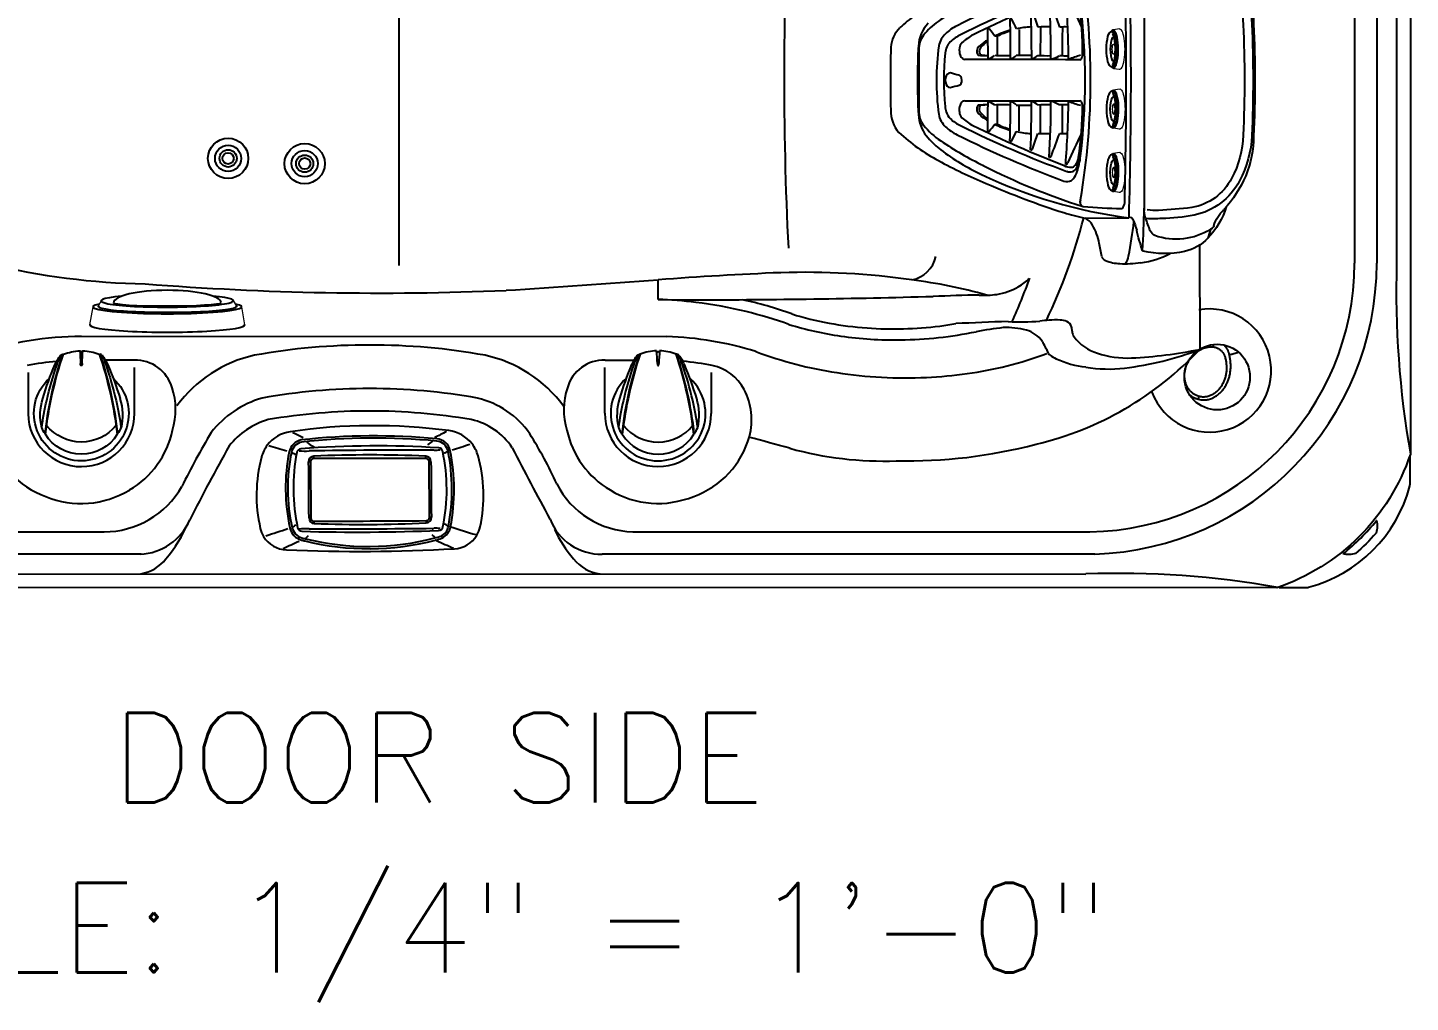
# Model space of a CAD drawing. Extents: x 938 to 1031, y 781 to 934.
# Drawn here: x 969.6 to 1031.4, y 780.6 to 824.1 of the extents above; entities that cross this region are included whole.
import ezdxf
from ezdxf.enums import TextEntityAlignment as Align

# ---------------------------------------------------------------- set-up
doc = ezdxf.new("R2010")
doc.units = 0
doc.header["$MEASUREMENT"] = 0
for name, color, linetype in [('1', 4, 'Continuous'), ('BDIM_CYAN', 4, 'Continuous'), ('DIM', 3, 'Continuous'), ('Layer1', 3, 'Continuous')]:
    doc.layers.add(name, color=color, linetype=linetype)
doc.styles.add('SIMPLEX', font='simplex')

# ---------------------------------------------------------------- blocks, each defined once
blk = doc.blocks.new('2014P')
at = {"layer": '1', "color": 4, "linetype": 'Continuous'}
for centre, radius, start, end in [((2.834, 1.217), 6.231, 92.51445, 105.36552), ((2.598, 5.426), 2.016, 69.02825, 91.06459), ((2.603, 0.812), 6.761, 113.71084, 134.31104), ((1.061, 4.033), 3.194, 84.93016, 111.61348), ((2.383, 4.898), 2.586, 52.11262, 68.76392), ((1.201, 3.378), 4.512, 33.22466, 52.11262), ((36.329, -36.331), 56.928, 132.4853, 137.52483), ((25.56, -6.518), 23.931, 149.13987, 151.82474), ((3.658, 4.987), 1.574, 30.47776, 33.22466), ((4.986, 5.769), 0.0338, 338.71398, 30.47776), ((4.374, 4.385), 0.0521, 164.03693, 210.15761), ((5.754, 4.09), 1.463, 151.82474, 167.78752), ((4.978, 4.736), 0.75, 210.15761, 218.58164), ((151.7, -151.7), 214.537, 133.36444, 136.63559), ((-2.232, -1.259), 4.806, 135.48155, 178.7997), ((-3.878, -2.652), 3.565, 152.17961, 178.50328), ((-5.399, -2.611), 2.043, 178.52844, 212.57053), ((-3.606, -1.466), 4.17, 212.57053, 238.32564), ((-4.318, -4.912), 0.592, 96.97093, 108.27925), ((-4.384, -4.376), 0.0526, 61.96704, 96.97093), ((-11.301, 5.675), 12.046, 297.40639, 301.90817), ((-3.559, -6.927), 2.746, 110.12898, 120.05844), ((-4.85, -5.146), 0.953, 52.32999, 58.96363), ((-5.772, -4.976), 0.0457, 238.32564, 289.81831)]:
    blk.add_arc(centre, radius, start, end, dxfattribs=at)
at = {"layer": '1', "color": 3, "linetype": 'Continuous'}
for centre, radius, start, end in [((6.677, -0.75), 9.167, 116.67771, 118.57062), ((0.633, 4.189), 2.712, 51.16582, 116.44256), ((1.442, 8.608), 1.397, 265.93586, 288.64024), ((2.898, 4.292), 3.158, 105.43195, 108.64024), ((2.117, 7.087), 0.256, 73.63593, 103.40764), ((3.312, 10.926), 3.765, 252.64362, 254.30329), ((1.172, 4.143), 3.352, 27.31665, 70.44288), ((2.323, 0.791), 6.507, 116.44256, 132.53159), ((-5.492, -3.42), 12.48, 45.24571, 51.16582), ((36.912, -36.915), 57.674, 132.53159, 137.46816), ((3.748, 5.533), 0.429, 334.93687, 20.20349), ((25.901, 28.244), 32.109, 225.24571, 226.61052), ((-16.138, 14.833), 22.381, 333.46305, 334.93687), ((2.628, 5.462), 1.406, 315.03227, 333.46305), ((-2.068, -1.156), 4.777, 137.46816, 162.88175), ((-3.773, -0.631), 2.993, 162.88175, 213.17805), ((-8.741, -1.179), 1.704, 332.10008, 0.67952), ((0.994, -6.809), 9.446, 150.78445, 153.28585), ((-7.011, -2.095), 0.254, 152.10008, 202.29062), ((-4.419, -1.546), 2.9, 192.854, 244.17002), ((0.832, 2.601), 8.618, 214.40382, 224.08402), ((-2.563, -1.139), 3.592, 218.90351, 229.80142), ((-5.397, -2.735), 1.284, 295.92532, 315.68902), ((-5.544, -3.711), 0.466, 252.74651, 290.39569), ((-15.477, 17.999), 24.338, 294.49699, 295.92532)]:
    blk.add_arc(centre, radius, start, end, dxfattribs=at)
at = {"layer": '1', "color": 2, "linetype": 'Continuous'}
for centre, radius, start, end in [((2.371, 0.914), 6.06, 116.63643, 133.66496), ((0.683, 4.38), 2.205, 47.94516, 117.79037), ((-4.791, -2.248), 10.8, 42.9754, 49.93734), ((110.534, -110.013), 156.639, 132.35106, 133.04178), ((32.641, -32.643), 51.25, 132.24206, 137.75795), ((0.602, 2.479), 3.638, 34.12158, 46.41831), ((400127.582, -400130.753), 565868.693, 134.99919368, 135.00035365), ((-1.99, -1.263), 4.517, 137.12887, 162.71116), ((-3.904, -0.668), 2.513, 162.68229, 214.92154), ((192.321, 165.302), 259.505, 220.17391, 220.50129), ((121.626, -121.206), 172.411, 137.005, 137.63165), ((-3.307, -1.787), 2.233, 220.50129, 233.54791)]:
    blk.add_arc(centre, radius, start, end, dxfattribs=at)
blk = doc.blocks.new('2014L2')
at = {"layer": '1', "color": 3, "linetype": 'Continuous', "lineweight": 15}
for p, q in [((-3.076, 1.393), (-3.203, 1.152)), ((2.997, 1.152), (2.841, 1.404))]:
    blk.add_line(p, q, dxfattribs=at)
at = {"layer": '1', "color": 4, "linetype": 'Continuous', "lineweight": 15}
for p, q in [((-3.443, 1.125), (-3.586, 0.323)), ((3.356, 0.323), (3.214, 1.125))]:
    blk.add_line(p, q, dxfattribs=at)
at = {"layer": '1', "color": 2, "linetype": 'Continuous'}
blk.add_ellipse((-0.115, 1.312), major_axis=(-2.4, -0.002), ratio=0.230702, start_param=3.141593, end_param=6.283185, dxfattribs=at)
at = {"layer": '1', "color": 4, "linetype": 'Continuous'}
for centre, major_axis, ratio, start_param, end_param in [((-0.115, 1.125), (-3.329, 0), 0.091781, 5.867673, 9.84029), ((-0.115, 0.323), (-3.471, 0), 0.095239, 6.249456, 9.458508)]:
    blk.add_ellipse(centre, major_axis=major_axis, ratio=ratio, start_param=start_param, end_param=end_param, dxfattribs=at)
at = {"layer": '1', "color": 3, "linetype": 'Continuous'}
for centre, major_axis, ratio, start_param, end_param in [((-0.118, 1.398), (-2.959, -0.005), 0.096023, 5.474081, 10.237444), ((-0.115, 1.312), (-2.4, -0.002), 0.060609, 0, 3.117594), ((-0.103, 1.152), (-3.1, 0), 0.087249, 6.191747, 9.53276)]:
    blk.add_ellipse(centre, major_axis=major_axis, ratio=ratio, start_param=start_param, end_param=end_param, dxfattribs=at)
blk = doc.blocks.new('2014M1')
at = {"layer": '1', "color": 4, "linetype": 'Continuous', "lineweight": 15}
for p, q in [((-0.901, -0.243), (-0.857, -0.521)), ((-0.231, -0.44), (-0.23, -0.505)), ((0.23, -0.505), (0.231, -0.44)), ((0.857, -0.521), (0.901, -0.243))]:
    blk.add_line(p, q, dxfattribs=at)
at = {"layer": '1', "color": 3, "linetype": 'Continuous'}
for centre, radius, start, end in [((-0.374, -1.133), 0.665, 101.30208, 119.18489), ((0, -3.007), 2.577, 77.90813, 101.30208), ((0.435, -0.977), 0.5, 58.18471, 77.90813)]:
    blk.add_arc(centre, radius, start, end, dxfattribs=at)
at = {"layer": '1', "color": 4, "linetype": 'Continuous', "lineweight": 15}
for centre, major_axis, ratio, start_param, end_param in [((0, -0.243), (-0.901, 0), 0.269705, 3.055928, 6.36885), ((-0.002, -0.523), (-0.859, -0.005), 0.272006, 2.75067, 6.690134)]:
    blk.add_ellipse(centre, major_axis=major_axis, ratio=ratio, start_param=start_param, end_param=end_param, dxfattribs=at)
at = {"layer": '1', "color": 3, "linetype": 'Continuous'}
for centre, major_axis, ratio, start_param, end_param in [((0, -0.538), (-0.826, 0), 0.255142, 2.85021, 6.573343), ((0, -0.512), (-0.548, 0.001), 0.27151, 6.136025, 9.578986)]:
    blk.add_ellipse(centre, major_axis=major_axis, ratio=ratio, start_param=start_param, end_param=end_param, dxfattribs=at)
blk.add_ellipse((0, -0.612), major_axis=(-0.793, -0.001), ratio=0.271001, dxfattribs=at)
at = {"layer": '1', "color": 4, "linetype": 'Continuous', "lineweight": 15}
blk.add_ellipse((0, -0.509), major_axis=(-0.23, 0), ratio=0.275384, dxfattribs=at)
blk = doc.blocks.new('2014MF')
at = {"layer": '1', "color": 4, "linetype": 'Continuous'}
for centre, radius, start, end in [((168.897, -168.917), 238.87, 133.70123, 136.29207), ((4.233, 3.41), 0.521, 104.43036, 135.45495), ((4.137, 3.783), 0.136, 60.72499, 104.43036), ((-14.312, -13.864), 25.66, 39.98835, 43.81471), ((-20.17, -10.637), 28.761, 17.84702, 27.38701), ((-6.637, -6.643), 14.658, 10.57701, 19.19889), ((-3.741, -4.126), 0.175, 158.38337, 213.6889), ((-3.327, -4.29), 0.62, 136.29207, 158.38337), ((19.251, 20.369), 33.766, 226.74543, 229.58758), ((4.546, -4.634), 3.297, 354.06152, 11.92888), ((14.593, 29.482), 38.852, 243.65236, 250.77025), ((-2.537, -5.144), 0.221, 242.64411, 339.75172), ((6.874, -4.876), 0.957, 311.67846, 354.06152), ((-151.799, 151.817), 223.957, 314.64851, 315.34392), ((6.693, 6.835), 14.866, 250.77025, 259.91446), ((4.624, -4.802), 3.047, 259.91446, 276.83737), ((4.872, -6.875), 0.959, 276.83737, 318.31397)]:
    blk.add_arc(centre, radius, start, end, dxfattribs=at)
at = {"layer": '1', "color": 3, "linetype": 'Continuous'}
for centre, radius, start, end in [((5.155, 2.535), 0.213, 287.38922, 25.35441), ((23.554, -23.545), 31.714, 125.32051, 144.70268), ((5.594, -1.144), 2.733, 113.14378, 127.94372), ((4.815, 0.744), 0.691, 83.64096, 115.80785), ((4.803, 1.054), 0.387, 24.51294, 76.84338), ((21.354, -21.357), 28.364, 127.94372, 142.03824), ((12.279, -10.521), 14.165, 126.0076, 135.43423), ((4.683, -0.003), 1.262, 105.65321, 127.50133), ((4.41, 0.307), 0.779, 99.42794, 126.0076), ((4.322, 0.838), 0.241, 47.68982, 99.42794), ((4.421, 0.864), 0.357, 22.90459, 102.58976), ((4.088, 0.582), 0.587, 14.94554, 47.68982), ((-47.161, -21.91), 56.548, 19.09118, 23.60486), ((-37.469, -18.651), 46.57, 18.59513, 24.96359), ((-40.483, -19.596), 50.159, 18.56801, 24.51294), ((2.454, -0.843), 0.374, 135.51554, 164.25598), ((2.167, -0.762), 0.0749, 164.25598, 226.29695), ((-505.442, -512.498), 720.717, 44.823227, 45.231898), ((10.494, -12.301), 14.165, 134.4096, 143.83623), ((0.843, -2.45), 0.374, 105.58785, 134.32829), ((0.763, -2.162), 0.0749, 43.54688, 105.58785), ((513.881, 504.05), 720.717, 224.611931, 225.020601), ((3.403, -4.188), 2.976, 3.46899, 15.06275), ((4.978, -4.325), 2.202, 2.24476, 18.56801), ((1.203, -5.635), 2.805, 142.03824, 155.23358), ((-0.85, -4.421), 0.372, 159.81265, 197.27072), ((0.274, -4.835), 1.57, 144.08869, 159.81265), ((-0.843, -4.313), 0.241, 170.41589, 222.15401), ((-0.313, -4.402), 0.779, 143.83623, 170.41589), ((5.768, -3.883), 0.64, 294.48388, 323.6262), ((5.953, -4.001), 0.421, 321.70437, 359.08773), ((5.162, -4.37), 1.611, 0.70028, 20.65413), ((6.175, -4.279), 1.004, 325.50924, 2.24476), ((-0.703, -4.813), 0.732, 151.18991, 186.87299), ((-1.04, -4.791), 0.404, 195.65372, 244.28063), ((-0.876, -4.429), 0.345, 197.27072, 248.59937), ((-0.586, -4.08), 0.587, 222.15401, 254.89828), ((18.606, 37.304), 46.401, 245.00275, 251.39125), ((22.045, 47.108), 56.548, 246.23897, 250.75265), ((-2.056, 2.061), 11.392, 307.2243, 322.67234), ((-2.523, 2.521), 11.719, 309.04679, 320.78902), ((5.862, -4.344), 0.153, 223.75818, 262.92316), ((5.886, -4.15), 0.348, 262.92316, 295.03361), ((5.581, -4.091), 1.26, 320.78902, 331.23006), ((6.069, -4.359), 0.703, 331.23006, 0.70028), ((18.928, 38.737), 48.294, 245.34806, 251.52196), ((12.58, -1.384), 8.484, 208.53504, 211.34141), ((1.938, -11.568), 7.328, 58.28689, 61.58565), ((3.874, -5.772), 0.64, 306.21763, 335.35995), ((4.335, -5.867), 0.153, 6.92067, 46.08565), ((4.141, -5.891), 0.348, 334.81022, 6.92067), ((4.185, -3.408), 2.976, 254.78107, 266.37484), ((4.43, -4.834), 1.942, 251.04143, 267.69451), ((3.992, -5.957), 0.421, 270.7561, 308.13946), ((4.339, -5.982), 0.793, 270.94131, 310.8528), ((4.328, -4.953), 2.229, 251.52196, 267.88128), ((4.282, -6.202), 0.979, 267.88128, 304.38741)]:
    blk.add_arc(centre, radius, start, end, dxfattribs=at)
at = {"layer": '1', "color": 2, "linetype": 'Continuous'}
for centre, radius, start, end in [((36.478, -36.264), 48.866, 130.7637, 134.06457), ((-72.76, 210.138), 223.162, 289.87277, 290.23885), ((4.505, 0.618), 0.152, 64.34359, 115.48236), ((32.922, -31.535), 42.212, 131.6463, 135.04986), ((17.791, -30.065), 32.786, 113.38259, 115.297), ((4.819, -0.061), 0.0984, 56.16695, 113.38259), ((-260.405, 262.332), 372.494, 314.96382, 315.15399), ((0.379, -3.473), 4.57, 41.88158, 46.15582), ((-4.982, -4.492), 8.177, 24.08613, 27.96165), ((7.787, 3.959), 7.207, 224.07839, 227.26475), ((133.181, -130.627), 182.712, 134.83256, 135.21311), ((54.593, -53.906), 72.496, 132.92839, 134.63067), ((-5.038, -10.069), 13.065, 43.31494, 45.73477), ((23.281, -39.812), 43.035, 114.94023, 115.92207), ((5.16, -0.846), 0.0613, 20.48195, 114.94023), ((4.052, -1.082), 1.186, 192.53258, 212.06782), ((10.173, 5.147), 9.735, 223.92521, 227.36533), ((-2845.766, 2845.735), 4029.293, 315.016327, 315.032449), ((39.74, -38.244), 49.973, 133.09444, 135.0996), ((2.108, -3.742), 3.535, 32.34994, 42.87398), ((8.03, -9.859), 8.53, 106.88696, 110.12843), ((5.564, -1.735), 0.0395, 336.25812, 106.88696), ((4.512, 4.977), 8.177, 241.88218, 245.7577), ((4.167, -2.01), 0.59, 180.56052, 210.73251), ((-119.116, -125.233), 173.888, 44.80422, 45.03256), ((1.084, -4.26), 4.654, 19.827, 27.49002), ((1.706, -4.072), 4.055, 18.79799, 29.11554), ((36.171, -36.57), 48.866, 135.77926, 139.08013), ((31.452, -33.001), 42.212, 134.79397, 138.19752), ((-261.615, 261.126), 372.494, 314.68984, 314.88001), ((-3.973, -7.77), 7.207, 42.57908, 45.76544), ((1.078, -4.048), 1.186, 57.77601, 77.31125), ((4.728, -2.724), 0.471, 176.64109, 211.97962), ((10.727, 2.916), 8.547, 222.6337, 227.40535), ((90.573, -88.634), 120.961, 134.72747, 135.11625), ((-59.541, 63.82), 93.438, 313.72762, 314.54591), ((5.035, -3.148), 0.632, 37.01422, 47.69152), ((9.922, -35.449), 32.975, 96.93852, 97.64032), ((5.945, -2.775), 0.0593, 3.03986, 96.93852), ((-209.932, 73.339), 223.162, 339.60497, 339.97106), ((3.479, -0.382), 4.57, 223.68801, 227.96224), ((53.763, -54.733), 72.496, 135.21316, 136.91543), ((130.27, -133.53), 182.712, 134.63072, 135.01127), ((-5.168, -10.152), 9.735, 42.4785, 45.91862), ((2.006, -4.165), 0.59, 59.11132, 89.2833), ((5.629, -3.332), 0.691, 184.03757, 213.2552), ((7.365, -1.49), 3.055, 223.58235, 231.58605), ((6.224, -2.636), 1.432, 222.01754, 233.55018), ((5.374, -3.558), 0.255, 287.28749, 336.30915), ((5.415, -3.595), 0.308, 290.83592, 342.84413), ((4.504, -3.457), 1.129, 353.60993, 14.61576), ((5.409, -3.573), 0.217, 336.30915, 357.41719), ((0.713, -4.369), 5.094, 11.95641, 14.19173), ((4.535, -3.54), 1.182, 352.90529, 11.02391), ((30.023, -17.867), 32.786, 154.54683, 156.46123), ((10.09, 5.018), 13.065, 224.10906, 226.52889), ((-2837.961, 2853.518), 4029.293, 314.811379, 314.827502), ((125.564, 118.781), 173.888, 224.81127, 225.03961), ((2.718, -4.729), 0.471, 57.86421, 93.20274), ((5.424, -3.719), 0.0863, 233.55018, 287.28749), ((5.494, -3.812), 0.0766, 248.31203, 292.73342), ((-0.624, -4.496), 0.152, 154.36147, 205.50024), ((0.055, -4.812), 0.0984, 156.46123, 213.67688), ((39.755, -23.382), 43.035, 153.92175, 154.9036), ((3.742, -2.112), 3.535, 226.96984, 237.49389), ((38.142, -39.838), 49.973, 134.74423, 136.74939), ((88.393, -90.808), 120.961, 134.72758, 135.11635), ((-2.938, -10.712), 8.547, 42.43848, 47.21013), ((3.324, -5.632), 0.691, 56.58863, 85.80626), ((0.838, -5.155), 0.0613, 154.9036, 249.36188), ((1.726, -5.562), 0.0395, 162.95687, 293.58571), ((9.844, -8.05), 8.53, 159.71539, 162.95687), ((4.074, -1.711), 4.055, 240.72829, 251.04584), ((4.263, -1.089), 4.654, 242.41854, 250.01683), ((3.141, -5.037), 0.632, 222.15231, 232.82961), ((35.429, -10.011), 32.975, 172.20351, 172.90531), ((-63.651, 59.721), 93.438, 315.29792, 316.11621), ((2.626, -6.224), 1.432, 36.29365, 47.82629), ((1.487, -7.363), 3.055, 38.35305, 46.35675), ((3.55, -5.377), 0.255, 293.53468, 342.55634), ((3.594, -5.414), 0.308, 287.09497, 339.10318), ((3.711, -5.428), 0.0863, 342.55634, 36.29365), ((3.811, -5.494), 0.0766, 337.20568, 21.62707), ((2.765, -5.946), 0.0593, 172.90531, 266.80397), ((4.373, -0.713), 5.094, 255.74737, 257.98269), ((3.452, -4.506), 1.129, 255.22807, 276.23389), ((3.54, -4.534), 1.182, 258.91518, 277.03381), ((3.565, -5.412), 0.217, 272.42664, 293.53468)]:
    blk.add_arc(centre, radius, start, end, dxfattribs=at)
at = {"layer": '1', "color": 3, "linetype": 'Continuous'}
for centre, major_axis, ratio, start_param, end_param in [((5.276, -5.28), (-0.149, -0.157), 0.55883, 3.141593, 6.283185), ((5.562, -5.566), (0.228, 0.231), 0.666259, 2.803821, 6.590895)]:
    blk.add_ellipse(centre, major_axis=major_axis, ratio=ratio, start_param=start_param, end_param=end_param, dxfattribs=at)
blk = doc.blocks.new('2014DV')
at = {"layer": '1', "color": 4, "linetype": 'Continuous'}
for p, q in [((-0.809, 2.634), (-0.83, 2.634)), ((0.809, 2.634), (0.83, 2.634))]:
    blk.add_line(p, q, dxfattribs=at)
at = {"layer": '1', "color": 3, "linetype": 'Continuous'}
for centre, radius, start, end in [((14.921, -2.715), 16.638, 161.20382, 173.77239), ((15.559, -2.872), 17.268, 161.35772, 173.54387), ((2.626, 0.937), 3.923, 154.9337, 161.356), ((-18.175, 1.519), 18.155, 2.26488, 4.04802), ((19.002, 1.473), 18.984, 175.98773, 177.71702), ((-15.545, -2.869), 17.254, 6.45111, 18.6473), ((-14.924, -2.715), 16.638, 6.22761, 18.79618), ((-2.63, 0.937), 3.923, 18.644, 25.0663), ((15.772, -3.498), 17.797, 161.356, 166.75319), ((0.36, 2.242), 0.394, 180.75921, 192.15364), ((0, 2.165), 0.0256, 192.15364, 347.84636), ((-0.347, 2.239), 0.38, 347.84636, 358.58178), ((-15.776, -3.498), 17.797, 13.24681, 18.644), ((10.632, -2.289), 12.517, 166.75319, 172.40827), ((-10.636, -2.289), 12.517, 7.59173, 13.24681), ((0, 0.708), 1.986, 218.95806, 321.35227)]:
    blk.add_arc(centre, radius, start, end, dxfattribs=at)
at = {"layer": '1', "color": 4, "linetype": 'Continuous'}
for centre, radius, start, end in [((0.317, 1.551), 1.627, 140.14331, 157.36772), ((-0.87, 2.535), 0.0857, 112.48684, 136.56996), ((-2.484, 6.434), 4.134, 292.48684, 293.57767), ((0.09, 0.193), 2.613, 93.40126, 109.99587), ((0, 2.823), 0.0684, 198.36573, 341.63427), ((-0.09, 0.193), 2.612, 70.00373, 86.60007), ((0.158, 0.886), 1.882, 66.63131, 69.20275), ((0.871, 2.548), 0.0736, 39.21025, 62.77984), ((-0.321, 1.551), 1.627, 22.63228, 39.85669), ((13.837, -4.085), 16.275, 157.36772, 163.014), ((-13.841, -4.085), 16.275, 16.986, 22.63228), ((0, 0), 2.119, 132.47921, 47.06814), ((0.698, -0.072), 2.536, 163.014, 192.84824), ((-0.702, -0.072), 2.536, 347.15176, 16.986), ((-0.268, 0.036), 1.65, 203.98618, 215.0096), ((0, 0.051), 1.877, 211.52152, 328.47848), ((0.264, 0.036), 1.65, 324.9904, 336.01382)]:
    blk.add_arc(centre, radius, start, end, dxfattribs=at)
blk = doc.blocks.new('2014CH')
at = {"layer": '1', "color": 3, "linetype": 'Continuous'}
for p, q in [((-2.503, -0.003), (-2.503, 0.096)), ((2.503, -0.003), (2.503, 0.095)), ((-2.652, -0.154), (-2.733, -0.155)), ((2.652, -0.152), (2.733, -0.152)), ((-2.635, -2.663), (-2.717, -2.664)), ((-2.483, -2.912), (-2.483, -2.812)), ((2.52, -2.784), (2.521, -2.884)), ((2.669, -2.633), (2.752, -2.633)), ((-2.908, -3.688), (-2.894, -3.692)), ((-2.883, -3.589), (-2.889, -3.588)), ((2.833, -3.226), (2.787, -3.228)), ((2.955, -3.648), (2.942, -3.652))]:
    blk.add_line(p, q, dxfattribs=at)
at = {"layer": '1', "color": 2, "linetype": 'Continuous'}
for p, q in [((-2.652, -0.154), (-2.635, -2.663)), ((2.669, -2.633), (2.652, -0.152))]:
    blk.add_line(p, q, dxfattribs=at)
at = {"layer": '1', "color": 4, "linetype": 'Continuous'}
for centre, radius, start, end in [((0.166, -24.374), 25.833, 82.51033, 98.27938), ((3.328, -0.323), 1.575, 37.98355, 82.51033), ((-3.327, -0.369), 1.575, 98.29053, 142.80095), ((3.363, -0.296), 1.531, 15.68831, 37.98355), ((1.55, -1.645), 6.613, 165.13287, 192.97786), ((-3.364, -0.341), 1.528, 142.80095, 165.13287), ((4.834, -1.337), 8.25, 168.8473, 192.35688), ((-3.068, 0.231), 0.194, 94.86163, 171.7817), ((0.296, -43.241), 43.796, 86.35052, 94.42769), ((3.072, 0.28), 0.187, 8.04254, 86.35083), ((-4.772, -1.4), 8.209, 348.34416, 11.99146), ((-1.522, -1.668), 6.605, 347.81065, 15.68831), ((3.084, -3.033), 0.185, 266.20483, 352.29308), ((3.742, -2.805), 1.22, 328.8043, 347.81065), ((-3.708, -2.857), 1.217, 192.97786, 211.47796), ((-3.675, -2.837), 1.255, 211.47796, 267.77156), ((-3.023, -3.051), 0.209, 194.21982, 266.12466), ((-0.571, 82.671), 85.966, 268.3559, 272.42835), ((3.712, -2.787), 1.255, 273.01546, 328.8043), ((-0.519, 75.424), 79.58, 267.69195, 273.09507)]:
    blk.add_arc(centre, radius, start, end, dxfattribs=at)
at = {"layer": '1', "color": 3, "linetype": 'Continuous'}
for centre, radius, start, end in [((-2.934, 0.153), 0.683, 100.69074, 168.69256), ((-2.934, 0.153), 0.583, 100.69074, 168.69256), ((-52.76, -97.216), 110.034, 63.10473, 63.37435), ((0.206, -29.198), 30.2, 84.70574, 96.21073), ((0.206, -29.198), 30.1, 84.70574, 96.21073), ((-1.585, 2.236), 1.949, 230.73072, 242.32186), ((1.583, 2.157), 1.852, 302.86131, 311.59861), ((54.205, -96.729), 110.308, 117.40602, 117.71869), ((2.94, 0.206), 0.569, 11.27844, 84.98246), ((2.94, 0.206), 0.669, 11.27844, 84.98246), ((-76.911, -239.883), 251.108, 73.05212, 73.24422), ((4.49, -1.331), 8.255, 168.69256, 192.42473), ((4.49, -1.331), 8.155, 168.69256, 192.42473), ((-2.096, 2.832), 2.924, 241.80675, 245.70055), ((-2.887, 3.309), 2.984, 264.67843, 273.32133), ((-2.494, -0.143), 0.24, 92.28425, 181.96489), ((2.056, -300.026), 300.394, 89.84509, 90.90918), ((-0.007, -54.904), 55.056, 87.38721, 92.5986), ((2.492, -0.145), 0.241, 358.41473, 87.38721), ((2.93, 1.654), 1.288, 267.43294, 279.52158), ((2.167, 2.616), 2.655, 295.48829, 299.61542), ((-5.094, -1.396), 8.761, 349.19109, 11.27844), ((-5.094, -1.396), 8.861, 349.19109, 11.27844), ((80.951, -241.232), 253.652, 107.54956, 107.73646), ((-1046.657, -7.907), 1043.953, 0.287767, 0.425637), ((1056.566, 6.593), 1053.855, 180.366683, 180.501555), ((-2.863, -2.951), 0.625, 192.42473, 254.47243), ((-2.358, -4.664), 1.931, 119.46831, 124.93715), ((-2.474, -2.669), 0.243, 178.74851, 268.04054), ((-0.302, 54.997), 57.95, 267.84363, 272.79296), ((2.511, -2.643), 0.241, 272.59606, 2.4535), ((2.914, -2.925), 0.608, 295.38721, 349.19109), ((2.914, -2.925), 0.708, 295.38721, 349.19109), ((2.399, -4.64), 1.949, 56.0866, 61.0999), ((105.791, 323.771), 342.43, 252.641, 252.836), ((-108.997, 318.169), 338.131, 287.97679, 288.15098), ((-46.374, 90.352), 103.503, 294.24528, 294.68057), ((-2.863, -2.951), 0.725, 192.42473, 254.47243), ((-2.855, -6.127), 2.984, 87.29426, 95.93716), ((-2.029, 0.051), 3.841, 254.47243, 256.87424), ((-2.029, 0.051), 3.741, 254.47243, 256.87424), ((-0.055, 7.772), 11.81, 256.05623, 284.64972), ((-0.055, 7.772), 11.71, 256.05623, 284.64972), ((-1.832, -4.566), 1.435, 129.8495, 136.34189), ((-1.171, 297.244), 300.394, 269.70641, 270.7705), ((1.87, -4.526), 1.441, 43.41001, 50.48083), ((2.944, -4.409), 1.288, 81.09401, 93.18265), ((2.328, -1.202), 2.426, 283.83171, 290.53822), ((2.328, -1.202), 2.526, 283.83171, 290.53822), ((72.062, 147.616), 166.312, 245.45774, 245.7422)]:
    blk.add_arc(centre, radius, start, end, dxfattribs=at)
at = {"layer": '1', "color": 2, "linetype": 'Continuous'}
for centre, radius, start, end in [((-0.072, -957.729), 957.729, 89.845994, 90.14542), ((-2.502, -0.153), 0.15, 90.26442, 180.39476), ((2.502, -0.153), 0.15, 0.39473, 89.72391), ((-2.485, -2.662), 0.15, 180.3945, 270.44191), ((-37.408, 6738.683), 6741.585, 270.2968204, 270.3393484), ((2.519, -2.634), 0.15, 270.60913, 0.39469)]:
    blk.add_arc(centre, radius, start, end, dxfattribs=at)
blk = doc.blocks.new('CAP- SS')
at = {"layer": 'BDIM_CYAN'}
for p, q in [((-0.157, 1.362), (-0.144, 1.452)), ((0.697, 1.037), (0.951, 1.106))]:
    blk.add_line(p, q, dxfattribs=at)
blk.add_circle((0, 0), 1.465, dxfattribs=at)
for points, knots in [([(-1.067, 1), (-1.052, 1.015), (-1.037, 1.03), (-1.006, 1.058), (-0.991, 1.072), (-0.942, 1.112), (-0.908, 1.137), (-0.838, 1.182), (-0.802, 1.203), (-0.726, 1.242), (-0.688, 1.258), (-0.61, 1.288), (-0.571, 1.301), (-0.491, 1.322), (-0.45, 1.331), (-0.368, 1.344), (-0.326, 1.349), (-0.243, 1.352), (-0.201, 1.35), (-0.16, 1.345)], [0, 0, 0, 0, 0.0625, 0.0625, 0.125, 0.125, 0.25, 0.25, 0.375, 0.375, 0.5, 0.5, 0.625, 0.625, 0.75, 0.75, 0.875, 0.875, 1, 1, 1, 1]), ([(-0.16, 1.345), (-0.135, 1.341), (-0.11, 1.336), (-0.062, 1.323), (-0.039, 1.315), (0.031, 1.286), (0.074, 1.26), (0.156, 1.201), (0.193, 1.166), (0.243, 1.109), (0.258, 1.088), (0.279, 1.056), (0.286, 1.046), (0.299, 1.023), (0.305, 1.012), (0.31, 1)], [0, 0, 0, 0, 0.125, 0.125, 0.25, 0.25, 0.5, 0.5, 0.75, 0.75, 0.875, 0.875, 0.9375, 0.9375, 1, 1, 1, 1]), ([(0.503, 1.144), (0.498, 1.156), (0.488, 1.18), (0.469, 1.216), (0.45, 1.251), (0.427, 1.287), (0.406, 1.315), (0.387, 1.34), (0.37, 1.36), (0.35, 1.383), (0.327, 1.408), (0.31, 1.423), (0.301, 1.431)], [0, 0, 0, 0, 0.117283, 0.215902, 0.342017, 0.453329, 0.578875, 0.641258, 0.716474, 0.804438, 0.905121, 1, 1, 1, 1]), ([(-0.819, -0.864), (-0.863, -0.852), (-0.907, -0.835), (-0.99, -0.795), (-1.03, -0.771), (-1.104, -0.718), (-1.14, -0.687), (-1.206, -0.621), (-1.236, -0.586), (-1.277, -0.529), (-1.29, -0.51), (-1.315, -0.47), (-1.326, -0.449), (-1.359, -0.387), (-1.378, -0.344), (-1.41, -0.255), (-1.422, -0.21), (-1.438, -0.141), (-1.442, -0.117), (-1.449, -0.071), (-1.452, -0.047), (-1.458, 0.023), (-1.459, 0.07), (-1.457, 0.141), (-1.456, 0.165), (-1.452, 0.212), (-1.449, 0.235), (-1.438, 0.306), (-1.429, 0.352), (-1.405, 0.443), (-1.39, 0.487), (-1.356, 0.576), (-1.336, 0.619), (-1.293, 0.702), (-1.269, 0.743), (-1.218, 0.821), (-1.19, 0.859), (-1.131, 0.932), (-1.1, 0.967), (-1.067, 1)], [0, 0, 0, 0, 0.0625, 0.0625, 0.125, 0.125, 0.1875, 0.1875, 0.25, 0.25, 0.28125, 0.28125, 0.3125, 0.3125, 0.375, 0.375, 0.4375, 0.4375, 0.46875, 0.46875, 0.5, 0.5, 0.5625, 0.5625, 0.59375, 0.59375, 0.625, 0.625, 0.6875, 0.6875, 0.75, 0.75, 0.8125, 0.8125, 0.875, 0.875, 0.9375, 0.9375, 1, 1, 1, 1]), ([(0.31, 1), (0.316, 0.987), (0.322, 0.975), (0.331, 0.948), (0.336, 0.935), (0.348, 0.895), (0.355, 0.869), (0.376, 0.788), (0.388, 0.733), (0.413, 0.568), (0.42, 0.457), (0.413, 0.291), (0.408, 0.235), (0.396, 0.152), (0.391, 0.125), (0.38, 0.07), (0.374, 0.043), (0.353, -0.037), (0.337, -0.09), (0.298, -0.193), (0.275, -0.243), (0.237, -0.318), (0.223, -0.342), (0.195, -0.39), (0.18, -0.413), (0.133, -0.482), (0.099, -0.525), (0.044, -0.586), (0.024, -0.606), (-0.016, -0.644), (-0.036, -0.663), (-0.1, -0.715), (-0.145, -0.747), (-0.215, -0.788), (-0.239, -0.801), (-0.289, -0.824), (-0.315, -0.834), (-0.392, -0.862), (-0.444, -0.875), (-0.524, -0.887), (-0.55, -0.89), (-0.605, -0.892), (-0.632, -0.892), (-0.713, -0.887), (-0.767, -0.878), (-0.819, -0.864)], [0, 0, 0, 0, 0.015625, 0.015625, 0.03125, 0.03125, 0.0625, 0.0625, 0.125, 0.125, 0.25, 0.25, 0.3125, 0.3125, 0.34375, 0.34375, 0.375, 0.375, 0.4375, 0.4375, 0.5, 0.5, 0.53125, 0.53125, 0.5625, 0.5625, 0.625, 0.625, 0.65625, 0.65625, 0.6875, 0.6875, 0.75, 0.75, 0.78125, 0.78125, 0.8125, 0.8125, 0.875, 0.875, 0.90625, 0.90625, 0.9375, 0.9375, 1, 1, 1, 1]), ([(-0.733, -1.014), (-0.703, -1.018), (-0.674, -1.02), (-0.615, -1.022), (-0.585, -1.022), (-0.497, -1.017), (-0.44, -1.008), (-0.355, -0.988), (-0.327, -0.98), (-0.271, -0.961), (-0.243, -0.95), (-0.162, -0.915), (-0.111, -0.888), (-0.037, -0.841), (-0.013, -0.825), (0.034, -0.79), (0.057, -0.772), (0.123, -0.715), (0.165, -0.674), (0.242, -0.588), (0.278, -0.543), (0.344, -0.447), (0.375, -0.397), (0.43, -0.295), (0.454, -0.243), (0.498, -0.136), (0.516, -0.082), (0.541, 0.001), (0.548, 0.029), (0.562, 0.085), (0.568, 0.114), (0.584, 0.2), (0.592, 0.258), (0.603, 0.373), (0.606, 0.431), (0.606, 0.546), (0.604, 0.604), (0.597, 0.691), (0.594, 0.72), (0.587, 0.778), (0.583, 0.807), (0.574, 0.865), (0.568, 0.894), (0.56, 0.937), (0.557, 0.951), (0.552, 0.972), (0.55, 0.98), (0.548, 0.99), (0.547, 0.994), (0.546, 0.999), (0.546, 1.001), (0.545, 1.004), (0.545, 1.005), (0.544, 1.006), (0.544, 1.007), (0.544, 1.008)], [0, 0, 0, 0, 0.03125, 0.03125, 0.0625, 0.0625, 0.125, 0.125, 0.15625, 0.15625, 0.1875, 0.1875, 0.25, 0.25, 0.28125, 0.28125, 0.3125, 0.3125, 0.375, 0.375, 0.4375, 0.4375, 0.5, 0.5, 0.5625, 0.5625, 0.625, 0.625, 0.65625, 0.65625, 0.6875, 0.6875, 0.75, 0.75, 0.8125, 0.8125, 0.875, 0.875, 0.90625, 0.90625, 0.9375, 0.9375, 0.96875, 0.96875, 0.984375, 0.984375, 0.992188, 0.992188, 0.996094, 0.996094, 0.998047, 0.998047, 0.999023, 0.999023, 1, 1, 1, 1]), ([(0.544, 1.008), (0.543, 1.011), (0.541, 1.023), (0.537, 1.039), (0.532, 1.059), (0.526, 1.081), (0.518, 1.104), (0.51, 1.127), (0.505, 1.139), (0.503, 1.144)], [0, 0, 0, 0, 0.065644, 0.244496, 0.36732, 0.493429, 0.723446, 0.892493, 1, 1, 1, 1]), ([(-1.232, -0.784), (-1.205, -0.808), (-1.136, -0.867), (-1.009, -0.939), (-0.905, -0.973), (-0.853, -0.99)], [0, 0, 0, 0, 0.247877, 0.62294, 1, 1, 1, 1]), ([(-0.819, -0.864), (-0.825, -0.885), (-0.831, -0.906), (-0.837, -0.928), (-0.837, -0.929)], [0.000009, 0.000009, 0.000009, 0.000009, 0.5001016, 0.5200641, 0.5200641, 0.5200641, 0.5200641])]:
    blk.add_open_spline(points, degree=3, knots=knots, dxfattribs=at)
for points in [[(-0.157, 1.362), (-0.158, 1.356), (-0.159, 1.35), (-0.16, 1.345)], [(0.544, 1.008), (0.595, 1.017), (0.646, 1.026), (0.697, 1.037)], [(-0.837, -0.929), (-0.842, -0.949), (-0.848, -0.97), (-0.853, -0.99)], [(-0.853, -0.99), (-0.813, -1), (-0.773, -1.008), (-0.733, -1.014)]]:
    blk.add_open_spline(points, degree=3, dxfattribs=at)
blk = doc.blocks.new('19-KKN HL')
at = {"layer": '1', "linetype": 'Continuous'}
blk.add_lwpolyline([(93, 5.952, -0.234198), (87.028, -0.02), (5.92, -0.001, -0.232764), (0, 5.952), (0, 85.009, -0.234198), (5.972, 90.98), (87.028, 90.98, -0.234198), (93, 85.009)], format="xyb", close=True, dxfattribs=at)
at = {"layer": '1', "color": 4, "linetype": 'Continuous'}
blk.add_lwpolyline([(87.139, -0.006), (88.387, -0.006, 0.06455), (88.451, 0.002, 0.269989), (92.978, 4.528, 0.064627), (92.987, 4.592), (92.987, 5.842)], format="xyb", dxfattribs=at)
blk.add_lwpolyline([(89.995, 1.489, 0.052002), (91.492, 2.986, -0.145561), (91.467, 2.423, -0.041549), (90.552, 1.509, -0.138511)], format="xyb", close=True, dxfattribs=at)
at = {"layer": '1'}
for centre, radius in [((40.171, 19.161), 0.9), ((43.593, 18.927), 0.9), ((40.171, 19.161), 0.252), ((43.593, 18.927), 0.252)]:
    blk.add_circle(centre, radius, dxfattribs=at)
at = {"layer": '1', "color": 3}
for centre, radius in [((40.171, 19.161), 0.585), ((40.171, 19.161), 0.385), ((43.593, 18.927), 0.585), ((43.593, 18.927), 0.385)]:
    blk.add_circle(centre, radius, dxfattribs=at)
at = {"layer": '1'}
blk.add_arc((84.033, 9.682), 2.752, 200.34525, 100.24717, dxfattribs=at)
at = {"layer": 'Layer1', "linetype": 'Continuous'}
for p, q in [((90.5, 76.48), (90.5, 14.48)), ((91.5, 76.48), (91.5, 14.48)), ((92.386, 76.48), (92.386, 14.48)), ((78.448, 16.488), (80.416, 16.504)), ((83.603, 10.616), (83.596, 15.297)), ((59.385, 12.862), (59.385, 13.734)), ((59.781, 11.197), (33.615, 11.202)), ((35.981, 10.146), (34.696, 10.144)), ((57.015, 10.148), (58.3, 10.146)), ((31.236, 9.595), (31.236, 7.757)), ((35.986, 7.776), (35.986, 9.825)), ((57.01, 7.778), (57.01, 9.827)), ((61.76, 9.598), (61.76, 7.76)), ((14.157, 2.485), (34.624, 2.48)), ((58.26, 2.483), (78.671, 2.482)), ((36.285, 1.485), (14.163, 1.485)), ((78.895, 1.486), (56.887, 1.48)), ((14.449, 0.612), (78.495, 0.595))]:
    blk.add_line(p, q, dxfattribs=at)
for centre, radius, start, end in [((-7098.125, 20.159), 7145.937, 359.9536836, 0.0937594), ((213.457, 22.672), 148.442, 176.65656, 182.90718), ((75.074, 19.733), 7.184, 125.87064, 132.84409), ((71.178, 24.018), 1.394, 135.21056, 175.69425), ((72.663, 24.074), 1.651, 137.21367, 176.35851), ((105.372, 22.959), 35.604, 178.12676, 179.73395), ((91.154, 23.004), 20.173, 176.66015, 179.19811), ((133.066, 22.639), 63.299, 179.56073, 181.19314), ((94.129, 22.61), 23.156, 178.32535, 184.02907), ((71.213, 21.277), 1.433, 178.23055, 221.92248), ((72.604, 21.169), 1.585, 186.7491, 223.32651), ((75.701, 26.283), 8.149, 227.03904, 242.30437), ((74.178, 22.382), 3.568, 220.16393, 232.79204), ((78.347, 27.947), 10.521, 233.03331, 244.58717), ((80.939, 35.131), 18.426, 240.6696, 248.0499), ((83.291, 38.402), 22.086, 244.64244, 262.5219), ((88.177, 50.352), 35.263, 246.38515, 252.40153), ((82.073, 31.845), 15.779, 253.21211, 256.71836), ((54.867, 22.494), 24.289, 334.19503, 345.71381), ((78.213, 15.87), 0.662, 28.38713, 69.20201), ((76.712, 14.96), 2.416, 9.67777, 30.44528), ((65.856, 17.835), 14.865, 348.21902, 354.19279), ((33.522, 6.117), 46.501, 10.73348, 11.47324), ((80.529, 18.146), 3.668, 276.62835, 298.34457), ((36.968, 45.034), 31.479, 256.26514, 269.07973), ((70.469, 15.078), 1.367, 280.59619, 347.03723), ((78.5, 14.48), 12, 270.81796, 0.00011), ((78.5, 14.48), 13, 271.73988, 0.00008), ((79.45, 14.842), 0.249, 195.14704, 252.59273), ((80.102, 16.324), 1.867, 247.34122, 267.26929), ((80.265, 19.137), 4.684, 266.92004, 278.43904), ((79.623, 14.908), 0.793, 324.82383, 352.20004), ((135.053, 13.265), 42.684, 178.36775, 189.86438), ((-76.01, 1932.586), 1923.622, 273.833313, 274.036128), ((70.604, -131.358), 145.526, 92.25657, 94.42133), ((65.925, -20.22), 34.291, 81.96215, 91.75673), ((67.692, -9.823), 23.75, 74.41861, 82.67449), ((45.101, 25.176), 32.92, 336.16042, 339.80339), ((74.288, 15.569), 2.452, 299.15247, 313.80345), ((46.917, 145.447), 132.302, 265.46773, 272.45846), ((60.659, 402.477), 389.636, 270.05079, 271.62047), ((78.037, -169.968), 183.075, 91.34644, 91.99064), ((73.969, 17.015), 3.965, 266.61747, 277.95279), ((74.055, 15.943), 2.892, 279.19189, 299.55543), ((60.773, 58.455), 45.615, 268.2568, 270.29068), ((58.47, -8.679), 21.56, 83.06115, 87.56556), ((58.713, -6.772), 19.638, 76.44153, 83.09358), ((59.881, -2.791), 15.971, 69.9415, 78.23897), ((58.466, -7.351), 20.259, 70.48741, 76.14571), ((69.633, 25.916), 14.839, 252.75091, 261.90586), ((69.722, 26.344), 14.791, 252.84372, 266.12711), ((70.02, 27.069), 15.52, 277.21854, 279.88827), ((83.718, -223.848), 235.886, 92.1122, 92.68073), ((75.627, 20.202), 8.346, 265.8577, 275.56367), ((78.303, -7.962), 19.945, 94.16227, 95.37039), ((77.18, 8.365), 3.58, 87.17857, 95.20031), ((77.317, 11.075), 0.866, 67.16337, 87.46415), ((77.51, 11.54), 0.363, 16.45193, 66.73348), ((33.615, -3.3), 14.503, 89.99985, 108.55771), ((59.383, -3.32), 14.523, 72.48364, 88.43157), ((69.992, 28.26), 17.21, 261.8213, 270.74648), ((69.914, 28.084), 16.54, 265.86781, 277.14014), ((69.886, 29.94), 18.892, 270.99978, 281.35178), ((76.814, -5.51), 17.229, 96.69728, 100.73504), ((74.91, 7.934), 3.669, 75.25658, 91.64037), ((75.54, 10.298), 1.223, 34.38854, 75.63232), ((77.237, 11.465), 0.646, 357.62259, 15.98014), ((78.448, 11.5), 0.569, 186.28935, 212.90351), ((79.533, 12.327), 1.931, 216.01514, 254.48788), ((46.451, -18.072), 28.894, 89.89651, 100.18091), ((46.549, -18.072), 28.894, 79.81909, 90.10349), ((70.155, 27.739), 18.362, 249.59962, 261.27632), ((72.87, 20.693), 14.702, 283.39439, 316.84839), ((73.78, 9.228), 3.281, 21.87213, 32.44241), ((78.54, 23.803), 14.11, 276.89525, 290.9953), ((79.52, 30.711), 20.49, 272.84879, 281.47165), ((33.628, -2.616), 12.76, 95.06328, 101.02478), ((36.03, 8.445), 1.701, 15.971, 91.64709), ((42.637, 4.592), 5.917, 102.61725, 143.51369), ((50.389, 4.565), 5.938, 36.49066, 77.68218), ((56.966, 8.447), 1.701, 88.36377, 164.03986), ((59.37, -2.614), 12.76, 78.98608, 84.94602), ((61.383, 7.883), 2.072, 27.27455, 78.16991), ((70.572, 27.856), 18.495, 272.48673, 283.80446), ((71.347, 24.641), 15.188, 283.85936, 290.88), ((77.108, 10.647), 0.344, 214.76775, 233.38011), ((77.742, 11.501), 1.408, 233.3987, 246.16845), ((78.97, 14.077), 4.261, 245.0617, 263.59269), ((80.342, 14.259), 4.018, 250.73858, 272.80461), ((70.433, 29.594), 20.237, 261.29404, 272.66583), ((79.523, 15.674), 5.922, 259.99766, 276.89525), ((34.745, 7.931), 3.081, 342.80279, 18.59136), ((46.451, -18.072), 26.948, 89.89651, 100.18091), ((46.549, -18.072), 26.948, 79.81909, 90.10349), ((58.251, 7.933), 3.081, 161.4195, 197.20806), ((60.752, 7.491), 2.814, 344.55488, 28.48243), ((42.928, 4.166), 4.461, 106.13275, 141.99686), ((50.401, 4.603), 3.955, 34.75731, 76.67692), ((33.611, 7.767), 2.375, 180.22892, 0.2288), ((42.933, 4.158), 3.47, 106.17465, 141.56863), ((46.484, -18.839), 26.714, 89.97031, 99.73767), ((46.516, -18.839), 26.714, 80.26233, 90.02969), ((50.392, 4.593), 2.968, 33.5641, 77.50024), ((59.385, 7.769), 2.375, 179.78205, 359.78193), ((33.692, 7.874), 4.086, 300.36815, 347.94396), ((70.685, -11.67), 36.377, 149.28103, 153.59762), ((36.577, -3.807), 20.13, 24.76115, 31.99205), ((59.304, 7.876), 4.086, 192.06689, 239.64271), ((33.336, 7.777), 3.943, 195.28641, 250.54052), ((139.253, -48.679), 113.283, 150.95741, 152.84627), ((180.64, 71.906), 143.665, 207.2018, 208.64034), ((59.661, 7.78), 3.943, 289.47033, 344.72445), ((-49.436, -408.773), 430.544, 74.54871, 74.80024), ((69.473, 21.416), 15.776, 254.54871, 272.02709), ((70.469, 28.632), 22.986, 268.90614, 284.63098), ((33.607, 7.872), 4.129, 247.4254, 301.39789), ((34.624, 6.48), 4, 269.99882, 330.4243), ((58.352, 6.406), 3.924, 207.0123, 268.6571), ((59.389, 7.875), 4.129, 238.61297, 292.58546), ((36.151, 3.976), 2.495, 271.93829, 337.47901), ((32.179, 5.628), 6.794, 320.09004, 336.0466), ((56.836, 3.925), 2.445, 201.05766, 271.19806), ((60.821, 5.628), 6.794, 206.69044, 219.90996), ((35.986, 2.364), 1.78, 279.24794, 322.07589), ((57.014, 2.364), 1.78, 217.92411, 262.94549), ((79.945, -40.609), 41.23, 80.03414, 92.01473)]:
    blk.add_arc(centre, radius, start, end, dxfattribs=at)
at = {"layer": '1', "color": 1, "linetype": 'Continuous'}
for name, p, rotation in [('2014MF', (80.304, 22.65), 224.9819632868399), ('2014M1', (80.251, 24.04), 270)]:
    blk.add_blockref(name, p, dxfattribs=dict(at, rotation=rotation))
at = {"layer": '1', "color": 1, "linetype": 'Continuous', "xscale": -1}
for name, p, rotation in [('2014P', (80.502, 22.667), 315), ('2014M1', (80.251, 21.362), 270), ('2014M1', (80.251, 18.532), 270)]:
    blk.add_blockref(name, p, dxfattribs=dict(at, rotation=rotation))
at = {"layer": '1', "color": 1, "linetype": 'Continuous'}
for name, p in [('2014L2', (37.568, 11.403)), ('2014DV', (59.385, 7.769)), ('2014CH', (46.502, 5.762))]:
    blk.add_blockref(name, p, dxfattribs=at)
at = {"layer": '1', "color": 1, "linetype": 'Continuous', "xscale": -1}
blk.add_blockref('2014DV', (33.611, 7.767), dxfattribs=at)
at = {"layer": 'DIM', "color": 1}
blk.add_blockref('CAP- SS', (84.368, 9.392), dxfattribs=at)

msp = doc.modelspace()

# ---------------------------------------------------------------- block references
at = {"layer": '1'}
msp.add_blockref('19-KKN HL', (938.393, 799.148), dxfattribs=at)

# ---------------------------------------------------------------- texts
at = {"layer": 'DIM', "style": 'SIMPLEX'}
for s, p in [('DOOR SIDE', (987.937, 789.536)), ('SCALE: 1/4" = 1\'-0"', (988.009, 781.943))]:
    msp.add_text(s, height=4, dxfattribs=at).set_placement(p, align=Align.CENTER)

doc.saveas('drawing.dxf')
